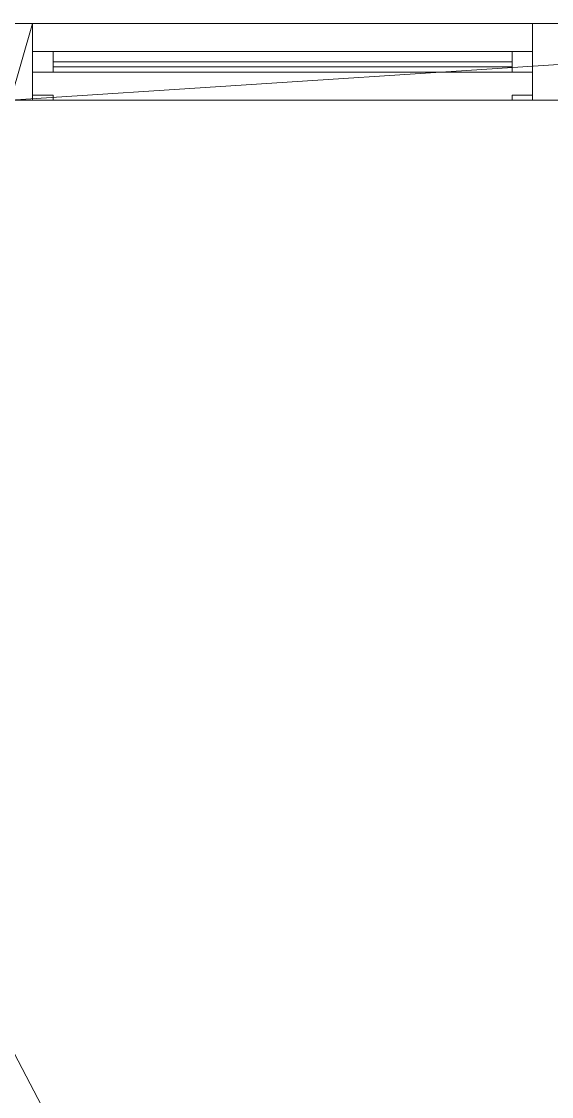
# Model space of a CAD drawing. Header units: millimetres. Extents: x -152400 to 152400, y -152400 to 152400.
# Drawn here: x 1452 to 2491, y 2355 to 4461 of the extents above; entities that cross this region are included whole.
import ezdxf

# ---------------------------------------------------------------- set-up
doc = ezdxf.new("R2010")
doc.units = ezdxf.units.MM
for name, color, linetype, lineweight in [('A-DOOR', 31, 'Continuous', 15), ('A-FLOR', 192, 'Continuous', 15), ('A-WALL', 113, 'Continuous', 15)]:
    doc.layers.add(name, color=color, linetype=linetype, lineweight=lineweight)

# ---------------------------------------------------------------- blocks, each defined once
blk = doc.blocks.new('door_222 - door_222-2050834-Cover Sheet View')
at = {"layer": 'A-DOOR', "lineweight": 18}
for p, q in [((-490, -65), (-450, -65)), ((-490, -75), (-490, -65)), ((-450, -75), (-490, -75)), ((-450, -65), (-450, -75)), ((-440, -75), (-450, -75)), ((450, -65), (490, -65)), ((450, -75), (450, -65)), ((490, -75), (450, -75)), ((490, -65), (490, -75))]:
    blk.add_line(p, q, dxfattribs=at)
mesh = blk.add_polyface(dxfattribs=at)
corners = [(-490, 20, 2200), (490, 20, 2200), (490, 20), (450, 20), (450, 20, 2160), (-450, 20, 2160), (-450, 20), (-490, 20)]
mesh.append_faces([[corners[k] for k in face] for face in [(4, 5, 0, 1)]], dxfattribs={"vtx1": -1, "vtx3": -1})
mesh.append_faces([[corners[k] for k in face] for face in [(2, 3, 4, 1)]], dxfattribs={"vtx2": -1})
mesh.append_faces([[corners[k] for k in face] for face in [(5, 6, 7, 0)]], dxfattribs={"vtx3": -1})
mesh = blk.add_polyface(dxfattribs=at)
corners = [(-490, -20), (-490, -20, 2200), (-490, 20, 2200), (-490, 20)]
mesh.append_faces([[corners[k] for k in face] for face in [(0, 1, 2, 3)]])
mesh = blk.add_polyface(dxfattribs=at)
corners = [(-450, -20), (-490, -20), (-490, 20), (-450, 20)]
mesh.append_faces([[corners[k] for k in face] for face in [(3, 0, 1, 2)]])
mesh = blk.add_polyface(dxfattribs=at)
corners = [(-490, -20, 2200), (490, -20, 2200), (490, 20, 2200), (-490, 20, 2200)]
mesh.append_faces([[corners[k] for k in face] for face in [(0, 1, 2, 3)]])
mesh = blk.add_polyface(dxfattribs=at)
corners = [(-450, -20, 2160), (-450, -20), (-450, 20), (-450, 20, 2160)]
mesh.append_faces([[corners[k] for k in face] for face in [(0, 1, 2, 3)]])
mesh = blk.add_polyface(dxfattribs=at)
corners = [(450, -20, 2160), (-450, -20, 2160), (-450, 20, 2160), (450, 20, 2160)]
mesh.append_faces([[corners[k] for k in face] for face in [(0, 1, 2, 3)]])
mesh = blk.add_polyface(dxfattribs=at)
corners = [(450, 0, 2160), (450, 0), (-450, 0), (-450, 0, 2160)]
mesh.append_faces([[corners[k] for k in face] for face in [(2, 3, 0, 1)]])
mesh = blk.add_polyface(dxfattribs=at)
corners = [(-450, -10, 2160), (450, -10, 2160), (450, 0, 2160), (-450, 0, 2160)]
mesh.append_faces([[corners[k] for k in face] for face in [(0, 1, 2, 3)]])
mesh = blk.add_polyface(dxfattribs=at)
corners = [(-450, -10), (-450, -10, 2160), (-450, 0, 2160), (-450, 0)]
mesh.append_faces([[corners[k] for k in face] for face in [(0, 1, 2, 3)]])
mesh = blk.add_polyface(dxfattribs=at)
corners = [(450, -10), (-450, -10), (-450, 0), (450, 0)]
mesh.append_faces([[corners[k] for k in face] for face in [(0, 1, 2, 3)]])
mesh = blk.add_polyface(dxfattribs=at)
corners = [(450, -20), (450, -20, 2160), (450, 20, 2160), (450, 20)]
mesh.append_faces([[corners[k] for k in face] for face in [(0, 1, 2, 3)]])
mesh = blk.add_polyface(dxfattribs=at)
corners = [(490, -20), (450, -20), (450, 20), (490, 20)]
mesh.append_faces([[corners[k] for k in face] for face in [(0, 1, 2, 3)]])
mesh = blk.add_polyface(dxfattribs=at)
corners = [(450, -10, 2160), (450, -10), (450, 0), (450, 0, 2160)]
mesh.append_faces([[corners[k] for k in face] for face in [(0, 1, 2, 3)]])
mesh = blk.add_polyface(dxfattribs=at)
corners = [(490, -20, 2200), (490, -20), (490, 20), (490, 20, 2200)]
mesh.append_faces([[corners[k] for k in face] for face in [(0, 1, 2, 3)]])
mesh = blk.add_polyface(dxfattribs=at)
corners = [(-490, -20, 2200), (-490, -20), (-450, -20), (-450, -20, 2160), (450, -20, 2160), (450, -20), (490, -20), (490, -20, 2200)]
mesh.append_faces([[corners[k] for k in face] for face in [(3, 0, 1, 2)]], dxfattribs={"vtx0": -1})
mesh.append_faces([[corners[k] for k in face] for face in [(0, 3, 4, 7)]], dxfattribs={"vtx0": -1, "vtx2": -1})
mesh.append_faces([[corners[k] for k in face] for face in [(6, 7, 4, 5)]], dxfattribs={"vtx1": -1})
mesh = blk.add_polyface(dxfattribs=at)
corners = [(450, -10, 2160), (-450, -10, 2160), (-450, -10), (450, -10)]
mesh.append_faces([[corners[k] for k in face] for face in [(3, 0, 1, 2)]])

msp = doc.modelspace()

# ---------------------------------------------------------------- block references
at = {"layer": 'A-DOOR', "lineweight": 18}
msp.add_blockref('door_222 - door_222-2050834-Cover Sheet View', (1963.64, 4382), dxfattribs=at)

# ---------------------------------------------------------------- meshes
at = {"layer": 'A-FLOR', "lineweight": 18}
mesh = msp.add_polyface(dxfattribs=at)
corners = [(427, 7145), (3741, 7145), (3741, 4457), (427, 4457)]
mesh.append_faces([[corners[k] for k in face] for face in [(3, 0, 1, 2)]])
mesh = msp.add_polyface(dxfattribs=at)
corners = [(427, 7145, 1), (427, 4457, 1), (3741, 4457, 1), (3741, 7145, 1)]
mesh.append_faces([[corners[k] for k in face] for face in [(2, 3, 0, 1)]])
mesh = msp.add_polyface(dxfattribs=at)
corners = [(427, 4457), (3741, 4457), (3741, 4457, 1), (427, 4457, 1)]
mesh.append_faces([[corners[k] for k in face] for face in [(0, 1, 2, 3)]])
mesh = msp.add_polyface(dxfattribs=at)
corners = [(-1339, 2454), (1430, 2454), (1430, 4307), (3741, 4307), (3741, -1965), (-1339, -1965)]
mesh.append_faces([[corners[k] for k in face] for face in [(3, 4, 1, 2)]], dxfattribs={"vtx1": -1})
mesh.append_faces([[corners[k] for k in face] for face in [(5, 0, 1, 4)]], dxfattribs={"vtx2": -1})
mesh = msp.add_polyface(dxfattribs=at)
corners = [(-1339, 2454, 1), (-1339, -1965, 1), (3741, -1965, 1), (3741, 4307, 1), (1430, 4307, 1), (1430, 2454, 1)]
mesh.append_faces([[corners[k] for k in face] for face in [(5, 2, 3, 4)]], dxfattribs={"vtx0": -1})
mesh.append_faces([[corners[k] for k in face] for face in [(5, 0, 1, 2)]], dxfattribs={"vtx3": -1})
mesh = msp.add_polyface(dxfattribs=at)
corners = [(3741, 4307), (1430, 4307), (1430, 4307, 1), (3741, 4307, 1)]
mesh.append_faces([[corners[k] for k in face] for face in [(0, 1, 2, 3)]])
at = {"layer": 'A-WALL', "lineweight": 18}
mesh = msp.add_polyface(dxfattribs=at)
corners = [(1280, 4457, 2580), (3741, 4457, 2580), (3741, 4457), (2453.64, 4457), (2453.64, 4457, 2200), (1473.64, 4457, 2200), (1473.64, 4457), (1280, 4457)]
mesh.append_faces([[corners[k] for k in face] for face in [(0, 1, 4, 5)]], dxfattribs={"vtx1": -1, "vtx3": -1})
mesh.append_faces([[corners[k] for k in face] for face in [(2, 3, 4, 1)]], dxfattribs={"vtx2": -1})
mesh.append_faces([[corners[k] for k in face] for face in [(5, 6, 7, 0)]], dxfattribs={"vtx3": -1})
mesh = msp.add_polyface(dxfattribs=at)
corners = [(3741, 4457), (3741, 4307), (2453.64, 4307), (2453.64, 4457), (1280, 4307), (1280, 4457), (1473.64, 4457), (1473.64, 4307), (1430, 4307)]
mesh.append_faces([[corners[k] for k in face] for face in [(2, 3, 0, 1)]])
mesh.append_faces([[corners[k] for k in face] for face in [(8, 6, 7)]], dxfattribs={"vtx0": -1})
mesh.append_faces([[corners[k] for k in face] for face in [(5, 6, 8, 4)]], dxfattribs={"vtx1": -1})
mesh = msp.add_polyface(dxfattribs=at)
corners = [(3741, 4457, 2580), (1280, 4457, 2580), (1280, 4307, 2580), (1430, 4307, 2580), (3741, 4307, 2580)]
mesh.append_faces([[corners[k] for k in face] for face in [(3, 0, 1, 2)]], dxfattribs={"vtx0": -1})
mesh.append_faces([[corners[k] for k in face] for face in [(3, 4, 0)]], dxfattribs={"vtx2": -1})
mesh = msp.add_polyface(dxfattribs=at)
corners = [(2453.64, 4457, 2200), (2453.64, 4307, 2200), (1473.64, 4307, 2200), (1473.64, 4457, 2200)]
mesh.append_faces([[corners[k] for k in face] for face in [(0, 1, 2, 3)]])
mesh = msp.add_polyface(dxfattribs=at)
corners = [(1473.64, 4457, 2200), (1473.64, 4307, 2200), (1473.64, 4307), (1473.64, 4457)]
mesh.append_faces([[corners[k] for k in face] for face in [(0, 1, 2, 3)]])
mesh = msp.add_polyface(dxfattribs=at)
corners = [(2453.64, 4307, 2200), (2453.64, 4457, 2200), (2453.64, 4457), (2453.64, 4307)]
mesh.append_faces([[corners[k] for k in face] for face in [(2, 3, 0, 1)]])
mesh = msp.add_polyface(dxfattribs=at)
corners = [(3741, 4307, 2580), (1430, 4307, 2580), (1280, 4307, 2580), (1280, 4307), (1430, 4307), (1473.64, 4307), (1473.64, 4307, 2200), (2453.64, 4307, 2200), (2453.64, 4307), (3741, 4307)]
mesh.append_faces([[corners[k] for k in face] for face in [(6, 3, 4, 5)]], dxfattribs={"vtx0": -1})
mesh.append_faces([[corners[k] for k in face] for face in [(7, 0, 1, 6)]], dxfattribs={"vtx0": -1, "vtx2": -1})
mesh.append_faces([[corners[k] for k in face] for face in [(2, 3, 6, 1)]], dxfattribs={"vtx1": -1, "vtx2": -1})
mesh.append_faces([[corners[k] for k in face] for face in [(7, 8, 9, 0)]], dxfattribs={"vtx3": -1})

doc.saveas('drawing.dxf')
